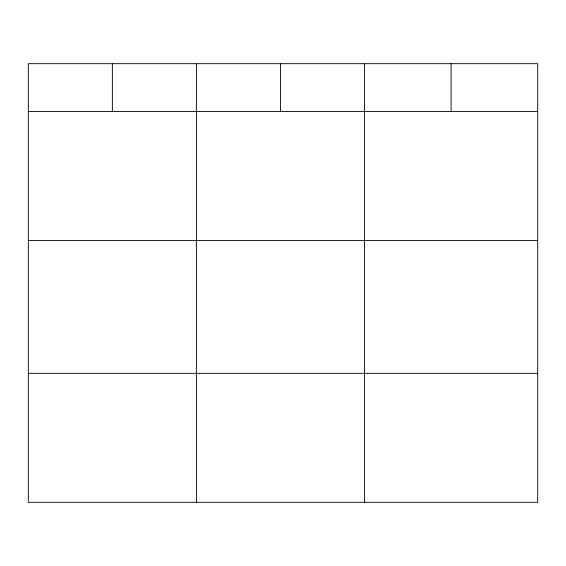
<?xml version="1.0" encoding="UTF-8"?>
<svg xmlns="http://www.w3.org/2000/svg" width="566" height="566" viewBox="0 0 566 566"><rect width="100%" height="100%" fill="white"/><g stroke="black" fill="none" stroke-linecap="round" stroke-linejoin="round"><path stroke-width="0.85" d="M537.7 240.479L537.7 63.689L28.3 63.689L28.3 502.311L537.7 502.311L537.7 240.479L28.3 240.479M28.3 111.516L537.7 111.516M28.3 373.348L537.7 373.348M451.102 63.689L451.102 111.516M364.504 63.689L364.504 502.311M280.453 63.689L280.453 111.516M196.402 63.689L196.402 502.311M112.351 63.689L112.351 111.516"/></g></svg>
